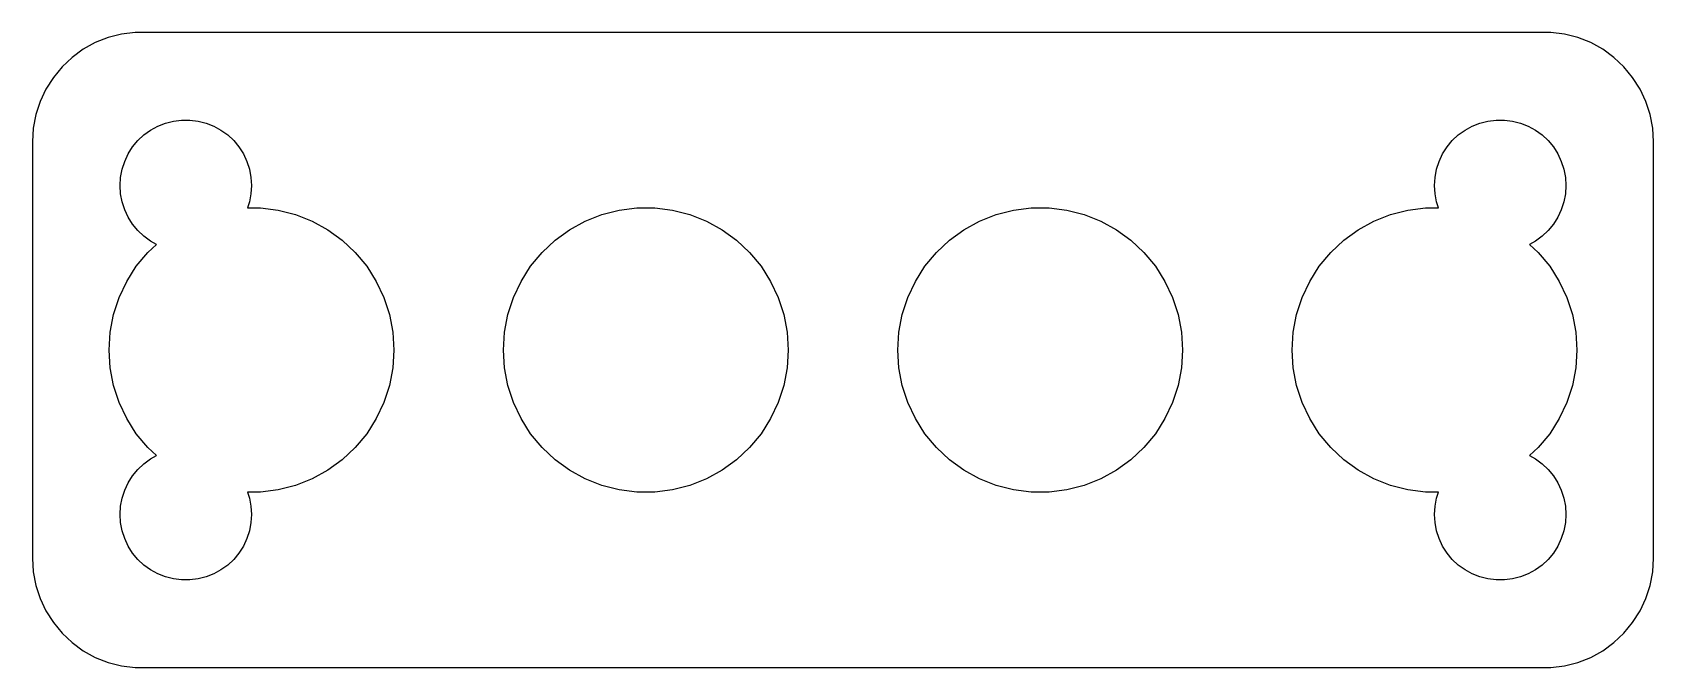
# Model space of a CAD drawing. Header units: metres. Extents: x -37 to 37, y -14.5 to 14.5.
import ezdxf

# ---------------------------------------------------------------- set-up
doc = ezdxf.new("R2010")
doc.units = ezdxf.units.M

msp = doc.modelspace()

# ---------------------------------------------------------------- linework, layer by layer
for p, q in [((-33.5451, 14.2553), (-34.1289, 14.0241)), ((-32.9369, 14.4114), (-33.5451, 14.2553)), ((-32.3139, 14.4901), (-32.9369, 14.4114)), ((32.3139, 14.4901), (-32.3139, 14.4901)), ((32.9369, 14.4114), (32.3139, 14.4901)), ((33.5451, 14.2553), (32.9369, 14.4114)), ((34.1289, 14.0241), (33.5451, 14.2553)), ((-35.1871, 13.3526), (-35.6448, 12.9227)), ((-34.6791, 13.7216), (-35.1871, 13.3526)), ((-34.1289, 14.0241), (-34.6791, 13.7216)), ((34.6791, 13.7216), (34.1289, 14.0241)), ((35.1871, 13.3526), (34.6791, 13.7216)), ((35.6448, 12.9227), (35.1871, 13.3526)), ((-35.6448, 12.9227), (-36.0451, 12.4389)), ((36.0451, 12.4389), (35.6448, 12.9227)), ((-36.3815, 11.9088), (-36.6489, 11.3406)), ((-36.0451, 12.4389), (-36.3815, 11.9088)), ((36.3815, 11.9088), (36.0451, 12.4389)), ((36.6489, 11.3406), (36.3815, 11.9088)), ((-36.6489, 11.3406), (-36.8429, 10.7434)), ((36.8429, 10.7434), (36.6489, 11.3406)), ((-36.8429, 10.7434), (-36.9606, 10.1267)), ((-30.927, 10.3532), (-30.5621, 10.4469)), ((-30.5621, 10.4469), (-30.1884, 10.4941)), ((-30.1884, 10.4941), (-29.8116, 10.4941)), ((-29.8116, 10.4941), (-29.4379, 10.4469)), ((-29.4379, 10.4469), (-29.0729, 10.3532)), ((29.0729, 10.3532), (29.4379, 10.4469)), ((29.4379, 10.4469), (29.8116, 10.4941)), ((29.8116, 10.4941), (30.1884, 10.4941)), ((30.1884, 10.4941), (30.5621, 10.4469)), ((30.5621, 10.4469), (30.927, 10.3532)), ((36.9606, 10.1267), (36.8429, 10.7434)), ((-36.9606, 10.1267), (-37, 9.5)), ((-32.1869, 9.55363), (-31.9123, 9.81154)), ((-31.9123, 9.81154), (-31.6075, 10.033)), ((-31.6075, 10.033), (-31.2773, 10.2145)), ((-31.2773, 10.2145), (-30.927, 10.3532)), ((-29.0729, 10.3532), (-28.7227, 10.2145)), ((-28.7227, 10.2145), (-28.3925, 10.033)), ((-28.3925, 10.033), (-28.0877, 9.81154)), ((-28.0877, 9.81154), (-27.8131, 9.55363)), ((27.8131, 9.55363), (28.0877, 9.81154)), ((28.0877, 9.81154), (28.3925, 10.033)), ((28.3925, 10.033), (28.7227, 10.2145)), ((28.7227, 10.2145), (29.0729, 10.3532)), ((30.927, 10.3532), (31.2773, 10.2145)), ((31.2773, 10.2145), (31.6075, 10.033)), ((31.6075, 10.033), (31.9123, 9.81154)), ((31.9123, 9.81154), (32.1869, 9.55363)), ((37, 9.5), (36.9606, 10.1267)), ((-37, 9.5), (-37, -9.5)), ((-32.7893, 8.60437), (-32.6289, 8.94525)), ((-32.6289, 8.94525), (-32.427, 9.26335)), ((-32.427, 9.26335), (-32.1869, 9.55363)), ((-27.8131, 9.55363), (-27.5729, 9.26335)), ((-27.5729, 9.26335), (-27.3711, 8.94525)), ((-27.3711, 8.94525), (-27.2107, 8.60437)), ((27.2107, 8.60437), (27.3711, 8.94525)), ((27.3711, 8.94525), (27.5729, 9.26335)), ((27.5729, 9.26335), (27.8131, 9.55363)), ((32.1869, 9.55363), (32.427, 9.26335)), ((32.427, 9.26335), (32.6289, 8.94525)), ((32.6289, 8.94525), (32.7893, 8.60437)), ((37, -9.5), (37, 9.5)), ((-32.9763, 7.87599), (-32.9057, 8.24606)), ((-32.9057, 8.24606), (-32.7893, 8.60437)), ((-27.2107, 8.60437), (-27.0942, 8.24606)), ((-27.0942, 8.24606), (-27.0237, 7.87599)), ((27.0237, 7.87599), (27.0942, 8.24606)), ((27.0942, 8.24606), (27.2107, 8.60437)), ((32.7893, 8.60437), (32.9057, 8.24606)), ((32.9057, 8.24606), (32.9763, 7.87599)), ((-33, 7.5), (-32.9763, 7.87599)), ((-32.9763, 7.12399), (-33, 7.5)), ((-27.0237, 7.87599), (-27, 7.5)), ((-27, 7.5), (-27.0237, 7.12399)), ((27, 7.5), (27.0237, 7.87599)), ((27.0237, 7.12399), (27, 7.5)), ((32.9763, 7.87599), (33, 7.5)), ((33, 7.5), (32.9763, 7.12399)), ((-32.9057, 6.75392), (-32.9763, 7.12399)), ((-32.7893, 6.39561), (-32.9057, 6.75392)), ((-27.0942, 6.75392), (-27.1809, 6.48717)), ((-27.0237, 7.12399), (-27.0942, 6.75392)), ((27.0942, 6.75392), (27.0237, 7.12399)), ((27.1809, 6.48717), (27.0942, 6.75392)), ((32.9057, 6.75392), (32.7893, 6.39561)), ((32.9763, 7.12399), (32.9057, 6.75392)), ((-32.6289, 6.05473), (-32.7893, 6.39561)), ((-32.427, 5.73663), (-32.6289, 6.05473)), ((-27.1809, 6.48717), (-26.5919, 6.48717)), ((-26.5919, 6.48717), (-25.782, 6.38486)), ((-25.782, 6.38486), (-24.9914, 6.18185)), ((-24.9914, 6.18185), (-24.2324, 5.88136)), ((-11.7676, 5.88136), (-11.0086, 6.18185)), ((-11.0086, 6.18185), (-10.218, 6.38486)), ((-10.218, 6.38486), (-9.40813, 6.48717)), ((-9.40813, 6.48717), (-8.59186, 6.48717)), ((-8.59186, 6.48717), (-7.78201, 6.38486)), ((-7.78201, 6.38486), (-6.99138, 6.18185)), ((-6.99138, 6.18185), (-6.23242, 5.88136)), ((6.23242, 5.88136), (6.99138, 6.18185)), ((6.99138, 6.18185), (7.78201, 6.38486)), ((7.78201, 6.38486), (8.59186, 6.48717)), ((8.59186, 6.48717), (9.40813, 6.48717)), ((9.40813, 6.48717), (10.218, 6.38486)), ((10.218, 6.38486), (11.0086, 6.18185)), ((11.0086, 6.18185), (11.7676, 5.88136)), ((24.2324, 5.88136), (24.9914, 6.18185)), ((24.9914, 6.18185), (25.782, 6.38486)), ((25.782, 6.38486), (26.5919, 6.48717)), ((26.5919, 6.48717), (27.1809, 6.48717)), ((32.6289, 6.05473), (32.427, 5.73663)), ((32.7893, 6.39561), (32.6289, 6.05473)), ((-32.1869, 5.44635), (-32.427, 5.73663)), ((-31.9123, 5.18845), (-32.1869, 5.44635)), ((-31.6075, 4.96701), (-31.9123, 5.18845)), ((-24.2324, 5.88136), (-23.5171, 5.48813)), ((-23.5171, 5.48813), (-22.8567, 5.00833)), ((-13.1432, 5.00833), (-12.4829, 5.48813)), ((-12.4829, 5.48813), (-11.7676, 5.88136)), ((-6.23242, 5.88136), (-5.51712, 5.48813)), ((-5.51712, 5.48813), (-4.85674, 5.00833)), ((4.85674, 5.00833), (5.51712, 5.48813)), ((5.51712, 5.48813), (6.23242, 5.88136)), ((11.7676, 5.88136), (12.4829, 5.48813)), ((12.4829, 5.48813), (13.1432, 5.00833)), ((22.8567, 5.00833), (23.5171, 5.48813)), ((23.5171, 5.48813), (24.2324, 5.88136)), ((31.9123, 5.18845), (31.6075, 4.96701)), ((32.1869, 5.44635), (31.9123, 5.18845)), ((32.427, 5.73663), (32.1869, 5.44635)), ((-32.2586, 3.8206), (-31.7383, 4.44955)), ((-31.7383, 4.44955), (-31.3424, 4.82129)), ((-31.3424, 4.82129), (-31.6075, 4.96701)), ((-22.8567, 5.00833), (-22.2617, 4.44955)), ((-22.2617, 4.44955), (-21.7414, 3.8206)), ((-14.2586, 3.8206), (-13.7383, 4.44955)), ((-13.7383, 4.44955), (-13.1432, 5.00833)), ((-4.85674, 5.00833), (-4.2617, 4.44955)), ((-4.2617, 4.44955), (-3.74138, 3.8206)), ((3.74138, 3.8206), (4.2617, 4.44955)), ((4.2617, 4.44955), (4.85674, 5.00833)), ((13.1432, 5.00833), (13.7383, 4.44955)), ((13.7383, 4.44955), (14.2586, 3.8206)), ((21.7414, 3.8206), (22.2617, 4.44955)), ((22.2617, 4.44955), (22.8567, 5.00833)), ((31.6075, 4.96701), (31.3424, 4.82129)), ((31.3424, 4.82129), (31.7383, 4.44955)), ((31.7383, 4.44955), (32.2586, 3.8206)), ((-32.696, 3.13139), (-32.2586, 3.8206)), ((-21.7414, 3.8206), (-21.304, 3.13139)), ((-14.696, 3.13139), (-14.2586, 3.8206)), ((-3.74138, 3.8206), (-3.304, 3.13139)), ((3.304, 3.13139), (3.74138, 3.8206)), ((14.2586, 3.8206), (14.696, 3.13139)), ((21.304, 3.13139), (21.7414, 3.8206)), ((32.2586, 3.8206), (32.696, 3.13139)), ((-33.0435, 2.39281), (-32.696, 3.13139)), ((-21.304, 3.13139), (-20.9565, 2.39281)), ((-15.0435, 2.39281), (-14.696, 3.13139)), ((-3.304, 3.13139), (-2.95645, 2.39281)), ((2.95645, 2.39281), (3.304, 3.13139)), ((14.696, 3.13139), (15.0435, 2.39281)), ((20.9565, 2.39281), (21.304, 3.13139)), ((32.696, 3.13139), (33.0435, 2.39281)), ((-33.2958, 1.61647), (-33.0435, 2.39281)), ((-20.9565, 2.39281), (-20.7042, 1.61647)), ((-15.2958, 1.61647), (-15.0435, 2.39281)), ((-2.95645, 2.39281), (-2.70421, 1.61647)), ((2.70421, 1.61647), (2.95645, 2.39281)), ((15.0435, 2.39281), (15.2958, 1.61647)), ((20.7042, 1.61647), (20.9565, 2.39281)), ((33.0435, 2.39281), (33.2958, 1.61647)), ((-33.4487, 0.814651), (-33.2958, 1.61647)), ((-20.7042, 1.61647), (-20.5513, 0.814651)), ((-15.4487, 0.814651), (-15.2958, 1.61647)), ((-2.70421, 1.61647), (-2.55125, 0.814651)), ((2.55125, 0.814651), (2.70421, 1.61647)), ((15.2958, 1.61647), (15.4487, 0.814651)), ((20.5513, 0.814651), (20.7042, 1.61647)), ((33.2958, 1.61647), (33.4487, 0.814651)), ((-33.5, 0), (-33.4487, 0.814651)), ((-20.5513, 0.814651), (-20.5, 0)), ((-15.5, 0), (-15.4487, 0.814651)), ((-2.55125, 0.814651), (-2.5, 0)), ((2.5, 0), (2.55125, 0.814651)), ((15.4487, 0.814651), (15.5, 0)), ((20.5, 0), (20.5513, 0.814651)), ((33.4487, 0.814651), (33.5, 0)), ((-33.4487, -0.814651), (-33.5, 0)), ((-20.5, 0), (-20.5513, -0.814651)), ((-15.4487, -0.814651), (-15.5, 0)), ((-2.5, 0), (-2.55125, -0.814651)), ((2.55125, -0.814651), (2.5, 0)), ((15.5, 0), (15.4487, -0.814651)), ((20.5513, -0.814651), (20.5, 0)), ((33.5, 0), (33.4487, -0.814651)), ((-33.2958, -1.61647), (-33.4487, -0.814651)), ((-20.5513, -0.814651), (-20.7042, -1.61647)), ((-15.2958, -1.61647), (-15.4487, -0.814651)), ((-2.55125, -0.814651), (-2.70421, -1.61647)), ((2.70421, -1.61647), (2.55125, -0.814651)), ((15.4487, -0.814651), (15.2958, -1.61647)), ((20.7042, -1.61647), (20.5513, -0.814651)), ((33.4487, -0.814651), (33.2958, -1.61647)), ((-33.0435, -2.39281), (-33.2958, -1.61647)), ((-20.7042, -1.61647), (-20.9565, -2.39281)), ((-15.0435, -2.39281), (-15.2958, -1.61647)), ((-2.70421, -1.61647), (-2.95645, -2.39281)), ((2.95645, -2.39281), (2.70421, -1.61647)), ((15.2958, -1.61647), (15.0435, -2.39281)), ((20.9565, -2.39281), (20.7042, -1.61647)), ((33.2958, -1.61647), (33.0435, -2.39281)), ((-32.696, -3.13139), (-33.0435, -2.39281)), ((-20.9565, -2.39281), (-21.304, -3.13139)), ((-14.696, -3.13139), (-15.0435, -2.39281)), ((-2.95645, -2.39281), (-3.304, -3.13139)), ((3.304, -3.13139), (2.95645, -2.39281)), ((15.0435, -2.39281), (14.696, -3.13139)), ((21.304, -3.13139), (20.9565, -2.39281)), ((33.0435, -2.39281), (32.696, -3.13139)), ((-32.2586, -3.8206), (-32.696, -3.13139)), ((-21.304, -3.13139), (-21.7414, -3.8206)), ((-14.2586, -3.8206), (-14.696, -3.13139)), ((-3.304, -3.13139), (-3.74138, -3.8206)), ((3.74138, -3.8206), (3.304, -3.13139)), ((14.696, -3.13139), (14.2586, -3.8206)), ((21.7414, -3.8206), (21.304, -3.13139)), ((32.696, -3.13139), (32.2586, -3.8206)), ((-31.7383, -4.44955), (-32.2586, -3.8206)), ((-21.7414, -3.8206), (-22.2617, -4.44955)), ((-13.7383, -4.44955), (-14.2586, -3.8206)), ((-3.74138, -3.8206), (-4.2617, -4.44955)), ((4.2617, -4.44955), (3.74138, -3.8206)), ((14.2586, -3.8206), (13.7383, -4.44955)), ((22.2617, -4.44955), (21.7414, -3.8206)), ((32.2586, -3.8206), (31.7383, -4.44955)), ((-31.9123, -5.18845), (-31.6075, -4.96701)), ((-31.3424, -4.82129), (-31.7383, -4.44955)), ((-31.6075, -4.96701), (-31.3424, -4.82129)), ((-22.8567, -5.00833), (-23.5171, -5.48813)), ((-22.2617, -4.44955), (-22.8567, -5.00833)), ((-13.1432, -5.00833), (-13.7383, -4.44955)), ((-12.4829, -5.48813), (-13.1432, -5.00833)), ((-4.85674, -5.00833), (-5.51712, -5.48813)), ((-4.2617, -4.44955), (-4.85674, -5.00833)), ((4.85674, -5.00833), (4.2617, -4.44955)), ((5.51712, -5.48813), (4.85674, -5.00833)), ((13.1432, -5.00833), (12.4829, -5.48813)), ((13.7383, -4.44955), (13.1432, -5.00833)), ((22.8567, -5.00833), (22.2617, -4.44955)), ((23.5171, -5.48813), (22.8567, -5.00833)), ((31.7383, -4.44955), (31.3424, -4.82129)), ((31.3424, -4.82129), (31.6075, -4.96701)), ((31.6075, -4.96701), (31.9123, -5.18845)), ((-32.6289, -6.05473), (-32.427, -5.73663)), ((-32.427, -5.73663), (-32.1869, -5.44635)), ((-32.1869, -5.44635), (-31.9123, -5.18845)), ((-24.2324, -5.88136), (-24.9914, -6.18185)), ((-23.5171, -5.48813), (-24.2324, -5.88136)), ((-11.7676, -5.88136), (-12.4829, -5.48813)), ((-11.0086, -6.18185), (-11.7676, -5.88136)), ((-6.23242, -5.88136), (-6.99138, -6.18185)), ((-5.51712, -5.48813), (-6.23242, -5.88136)), ((6.23242, -5.88136), (5.51712, -5.48813)), ((6.99138, -6.18185), (6.23242, -5.88136)), ((11.7676, -5.88136), (11.0086, -6.18185)), ((12.4829, -5.48813), (11.7676, -5.88136)), ((24.2324, -5.88136), (23.5171, -5.48813)), ((24.9914, -6.18185), (24.2324, -5.88136)), ((31.9123, -5.18845), (32.1869, -5.44635)), ((32.1869, -5.44635), (32.427, -5.73663)), ((32.427, -5.73663), (32.6289, -6.05473)), ((-32.9057, -6.75392), (-32.7893, -6.39561)), ((-32.7893, -6.39561), (-32.6289, -6.05473)), ((-26.5919, -6.48717), (-27.1809, -6.48717)), ((-27.1809, -6.48717), (-27.0942, -6.75392)), ((-25.782, -6.38486), (-26.5919, -6.48717)), ((-24.9914, -6.18185), (-25.782, -6.38486)), ((-10.218, -6.38486), (-11.0086, -6.18185)), ((-9.40813, -6.48717), (-10.218, -6.38486)), ((-8.59186, -6.48717), (-9.40813, -6.48717)), ((-7.78201, -6.38486), (-8.59186, -6.48717)), ((-6.99138, -6.18185), (-7.78201, -6.38486)), ((7.78201, -6.38486), (6.99138, -6.18185)), ((8.59186, -6.48717), (7.78201, -6.38486)), ((9.40813, -6.48717), (8.59186, -6.48717)), ((10.218, -6.38486), (9.40813, -6.48717)), ((11.0086, -6.18185), (10.218, -6.38486)), ((25.782, -6.38486), (24.9914, -6.18185)), ((26.5919, -6.48717), (25.782, -6.38486)), ((27.1809, -6.48717), (26.5919, -6.48717)), ((27.0942, -6.75392), (27.1809, -6.48717)), ((32.6289, -6.05473), (32.7893, -6.39561)), ((32.7893, -6.39561), (32.9057, -6.75392)), ((-33, -7.5), (-32.9763, -7.12399)), ((-32.9763, -7.12399), (-32.9057, -6.75392)), ((-27.0942, -6.75392), (-27.0237, -7.12399)), ((-27.0237, -7.12399), (-27, -7.5)), ((27, -7.5), (27.0237, -7.12399)), ((27.0237, -7.12399), (27.0942, -6.75392)), ((32.9057, -6.75392), (32.9763, -7.12399)), ((32.9763, -7.12399), (33, -7.5)), ((-32.9763, -7.87599), (-33, -7.5)), ((-32.9057, -8.24606), (-32.9763, -7.87599)), ((-27.0237, -7.87599), (-27.0942, -8.24606)), ((-27, -7.5), (-27.0237, -7.87599)), ((27.0237, -7.87599), (27, -7.5)), ((27.0942, -8.24606), (27.0237, -7.87599)), ((32.9763, -7.87599), (32.9057, -8.24606)), ((33, -7.5), (32.9763, -7.87599)), ((-32.7893, -8.60437), (-32.9057, -8.24606)), ((-32.6289, -8.94525), (-32.7893, -8.60437)), ((-27.2107, -8.60437), (-27.3711, -8.94525)), ((-27.0942, -8.24606), (-27.2107, -8.60437)), ((27.2107, -8.60437), (27.0942, -8.24606)), ((27.3711, -8.94525), (27.2107, -8.60437)), ((32.7893, -8.60437), (32.6289, -8.94525)), ((32.9057, -8.24606), (32.7893, -8.60437)), ((-37, -9.5), (-36.9606, -10.1267)), ((-32.427, -9.26335), (-32.6289, -8.94525)), ((-32.1869, -9.55363), (-32.427, -9.26335)), ((-31.9123, -9.81154), (-32.1869, -9.55363)), ((-27.8131, -9.55363), (-28.0877, -9.81154)), ((-27.5729, -9.26335), (-27.8131, -9.55363)), ((-27.3711, -8.94525), (-27.5729, -9.26335)), ((27.5729, -9.26335), (27.3711, -8.94525)), ((27.8131, -9.55363), (27.5729, -9.26335)), ((28.0877, -9.81154), (27.8131, -9.55363)), ((32.1869, -9.55363), (31.9123, -9.81154)), ((32.427, -9.26335), (32.1869, -9.55363)), ((32.6289, -8.94525), (32.427, -9.26335)), ((36.9606, -10.1267), (37, -9.5)), ((-36.9606, -10.1267), (-36.8429, -10.7434)), ((-31.6075, -10.033), (-31.9123, -9.81154)), ((-31.2773, -10.2145), (-31.6075, -10.033)), ((-30.927, -10.3532), (-31.2773, -10.2145)), ((-30.5621, -10.4469), (-30.927, -10.3532)), ((-29.0729, -10.3532), (-29.4379, -10.4469)), ((-28.7227, -10.2145), (-29.0729, -10.3532)), ((-28.3925, -10.033), (-28.7227, -10.2145)), ((-28.0877, -9.81154), (-28.3925, -10.033)), ((28.3925, -10.033), (28.0877, -9.81154)), ((28.7227, -10.2145), (28.3925, -10.033)), ((29.0729, -10.3532), (28.7227, -10.2145)), ((29.4379, -10.4469), (29.0729, -10.3532)), ((30.927, -10.3532), (30.5621, -10.4469)), ((31.2773, -10.2145), (30.927, -10.3532)), ((31.6075, -10.033), (31.2773, -10.2145)), ((31.9123, -9.81154), (31.6075, -10.033)), ((36.8429, -10.7434), (36.9606, -10.1267)), ((-36.8429, -10.7434), (-36.6489, -11.3406)), ((-30.1884, -10.4941), (-30.5621, -10.4469)), ((-29.8116, -10.4941), (-30.1884, -10.4941)), ((-29.4379, -10.4469), (-29.8116, -10.4941)), ((29.8116, -10.4941), (29.4379, -10.4469)), ((30.1884, -10.4941), (29.8116, -10.4941)), ((30.5621, -10.4469), (30.1884, -10.4941)), ((36.6489, -11.3406), (36.8429, -10.7434)), ((-36.6489, -11.3406), (-36.3815, -11.9088)), ((36.3815, -11.9088), (36.6489, -11.3406)), ((-36.3815, -11.9088), (-36.0451, -12.4389)), ((-36.0451, -12.4389), (-35.6448, -12.9227)), ((35.6448, -12.9227), (36.0451, -12.4389)), ((36.0451, -12.4389), (36.3815, -11.9088)), ((-35.6448, -12.9227), (-35.1871, -13.3526)), ((35.1871, -13.3526), (35.6448, -12.9227)), ((-35.1871, -13.3526), (-34.6791, -13.7216)), ((-34.6791, -13.7216), (-34.1289, -14.0241)), ((-34.1289, -14.0241), (-33.5451, -14.2553)), ((33.5451, -14.2553), (34.1289, -14.0241)), ((34.1289, -14.0241), (34.6791, -13.7216)), ((34.6791, -13.7216), (35.1871, -13.3526)), ((-33.5451, -14.2553), (-32.9369, -14.4114)), ((-32.9369, -14.4114), (-32.3139, -14.4901)), ((-32.3139, -14.4901), (32.3139, -14.4901)), ((32.3139, -14.4901), (32.9369, -14.4114)), ((32.9369, -14.4114), (33.5451, -14.2553))]:
    msp.add_line(p, q)

doc.saveas('drawing.dxf')
